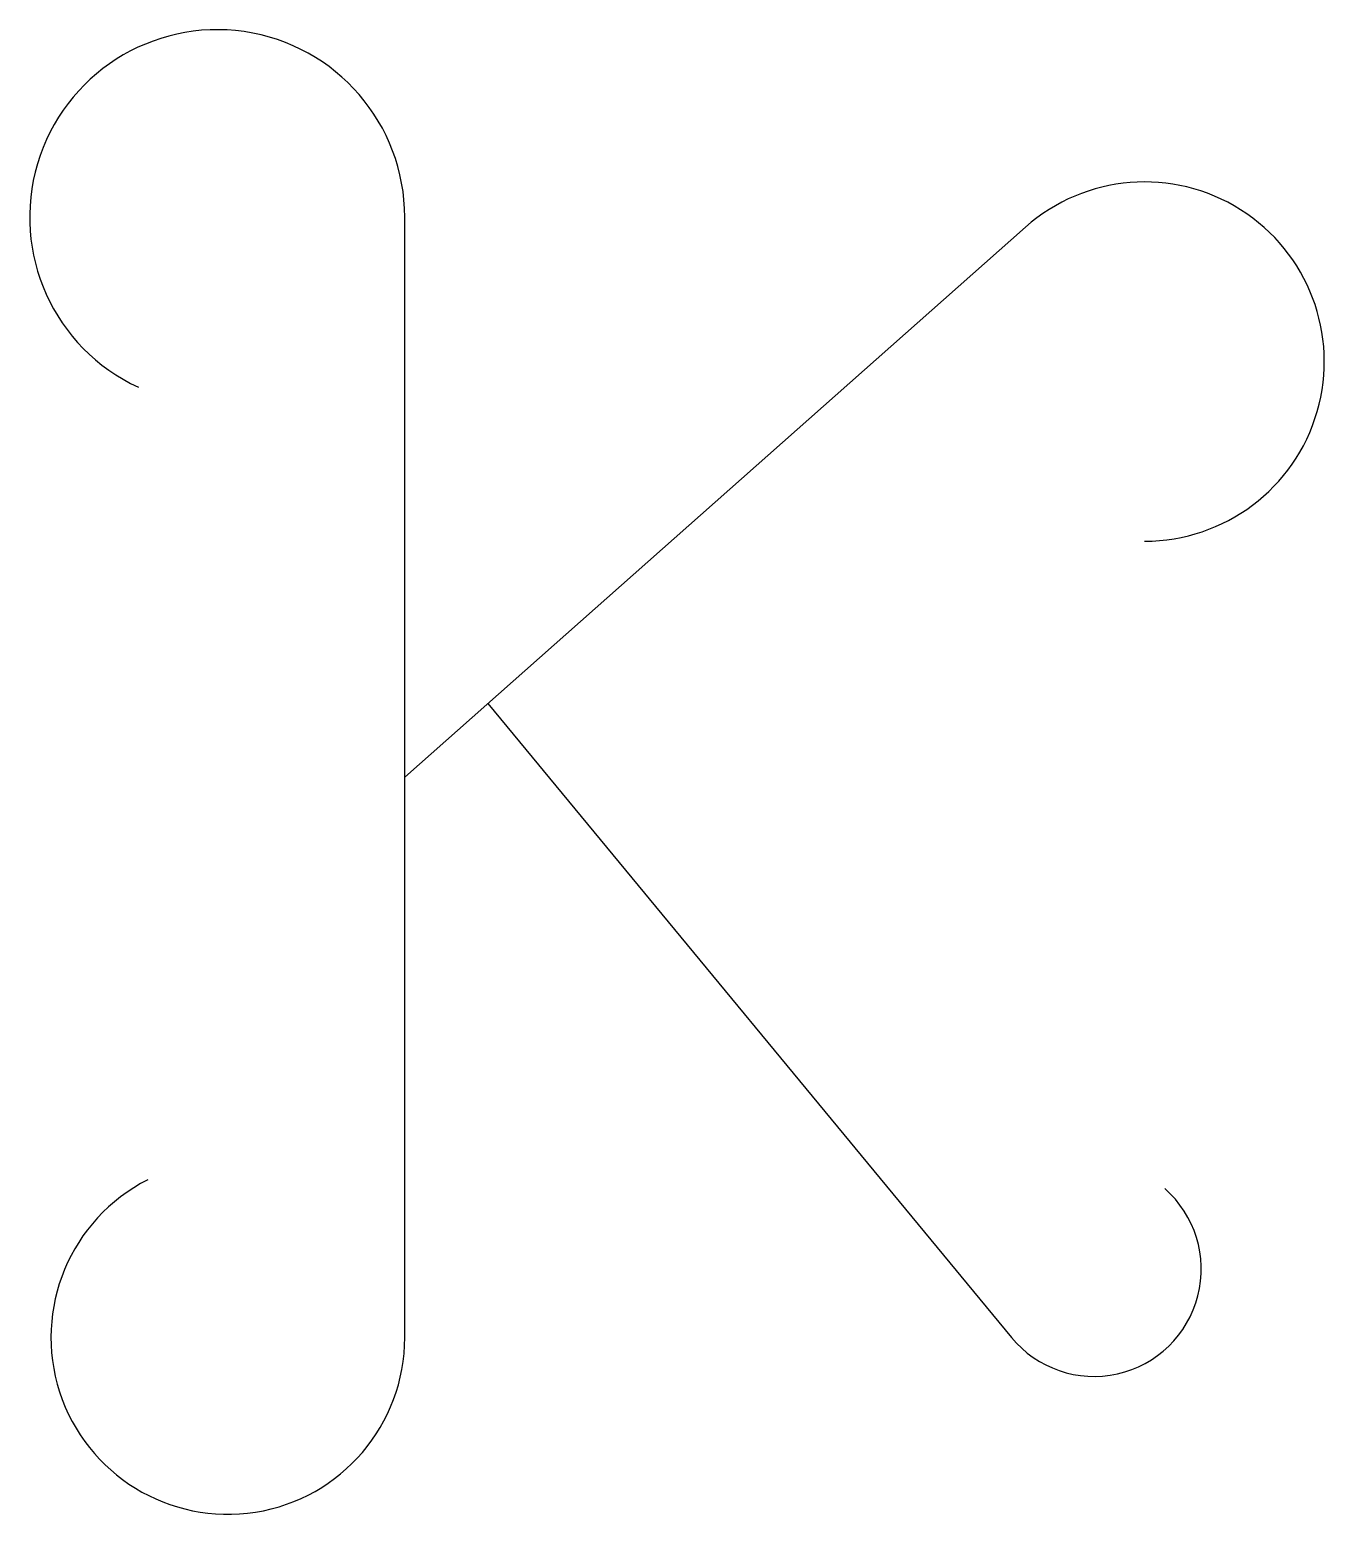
# Model space of a CAD drawing. Extents: x -13.9 to 34, y -6.5 to 48.4.
import ezdxf

# ---------------------------------------------------------------- set-up
doc = ezdxf.new("R2010")
doc.units = 0
doc.layers.add('MODELSKETCH_VISIBLE', color=7, linetype='CONTINUOUS')

msp = doc.modelspace()

# ---------------------------------------------------------------- linework, layer by layer
at = {"layer": 'MODELSKETCH_VISIBLE'}
for p, q in [((0, 0), (0, 41.464)), ((0, 20.732), (22.967, 41.095)), ((3.076, 23.459), (22.446, 0))]:
    msp.add_line(p, q, dxfattribs=at)
for centre, radius, start, end in [((-6.94, 41.464), 6.94, 0, 245.1255), ((27.378, 36.12), 6.649, 270, 131.5609), ((-6.546, 0), 6.546, 116.9112, 0), ((25.506, 2.527), 3.968, 219.547, 48.6829)]:
    msp.add_arc(centre, radius, start, end, dxfattribs=at)

doc.saveas('drawing.dxf')
